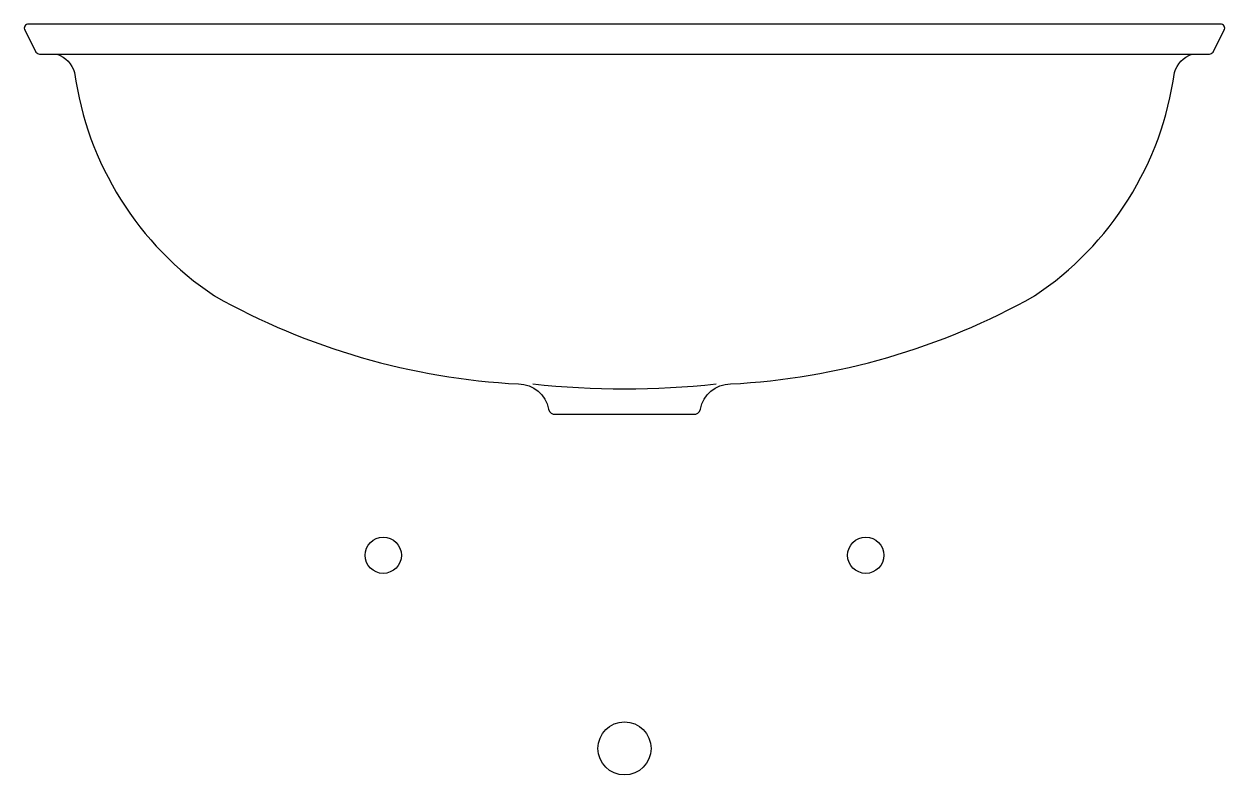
# Model space of a CAD drawing. Extents: x -826.719 to -826.221, y 508.532 to 508.843.
import ezdxf

# ---------------------------------------------------------------- set-up
doc = ezdxf.new("R2010")
doc.units = 0
doc.header["$LTSCALE"] = 50
doc.header["$MEASUREMENT"] = 0
doc.layers.add('A-PECAS', color=2, linetype='CONTINUOUS')
doc.layers.add('ESC1-50', color=1, linetype='CONTINUOUS')

# ---------------------------------------------------------------- blocks, each defined once
blk = doc.blocks.new('L-37-F')
at = {"layer": 'A-PECAS'}
blk.add_lwpolyline([(0, 0.8), (-0.247, 0.8, 0.6866410167698019), (-0.2485, 0.7975), (-0.244, 0.7885, 0.1730436498084491), (-0.2425, 0.78758), (-0.235235770466306, 0.78758, -0.2464102876117854), (-0.228, 0.78, 0.2142414308267239), (-0.1700000000000002, 0.6875, 0.1154440253407609), (-0.044, 0.651, -0.368043203048623), (-0.0315, 0.6405, 0.4038054079690593), (-0.0285, 0.6385000000000001), (-5.684341886080802e-17, 0.6385000000000001), (0.02849999999999994, 0.6385000000000001, 0.4038054079690593), (0.03149999999999994, 0.6405, -0.368043203048623), (0.04399999999999994, 0.651, 0.1154440253407609), (0.1700000000000001, 0.6875, 0.2142414308267239), (0.228, 0.78, -0.2464102876117854), (0.235235770466306, 0.78758), (0.2425, 0.78758, 0.1730436498084491), (0.244, 0.7885), (0.2485, 0.7975, 0.6866410167698019), (0.247, 0.8)], format="xyb", close=True, dxfattribs=at)
at = {"layer": 'ESC1-50'}
blk.add_lwpolyline([(-0.235235770466306, 0.78758), (-5.684341886080802e-17, 0.78758), (0.235235770466306, 0.78758)], dxfattribs=at)
for centre, radius in [((-0.1, 0.58), 0.0075), ((0.09999999999999995, 0.58), 0.0075), ((0, 0.5), 0.011)]:
    blk.add_circle(centre, radius, dxfattribs=at)
blk.add_arc((0, 1.011), 0.362, 263.9744249916333, 276.0255750083667, dxfattribs=at)

msp = doc.modelspace()

# ---------------------------------------------------------------- block references
at = {"layer": 'A-PECAS'}
msp.add_blockref('L-37-F', (-826.4701634208052, 508.043295131436), dxfattribs=at)

doc.saveas('drawing.dxf')
